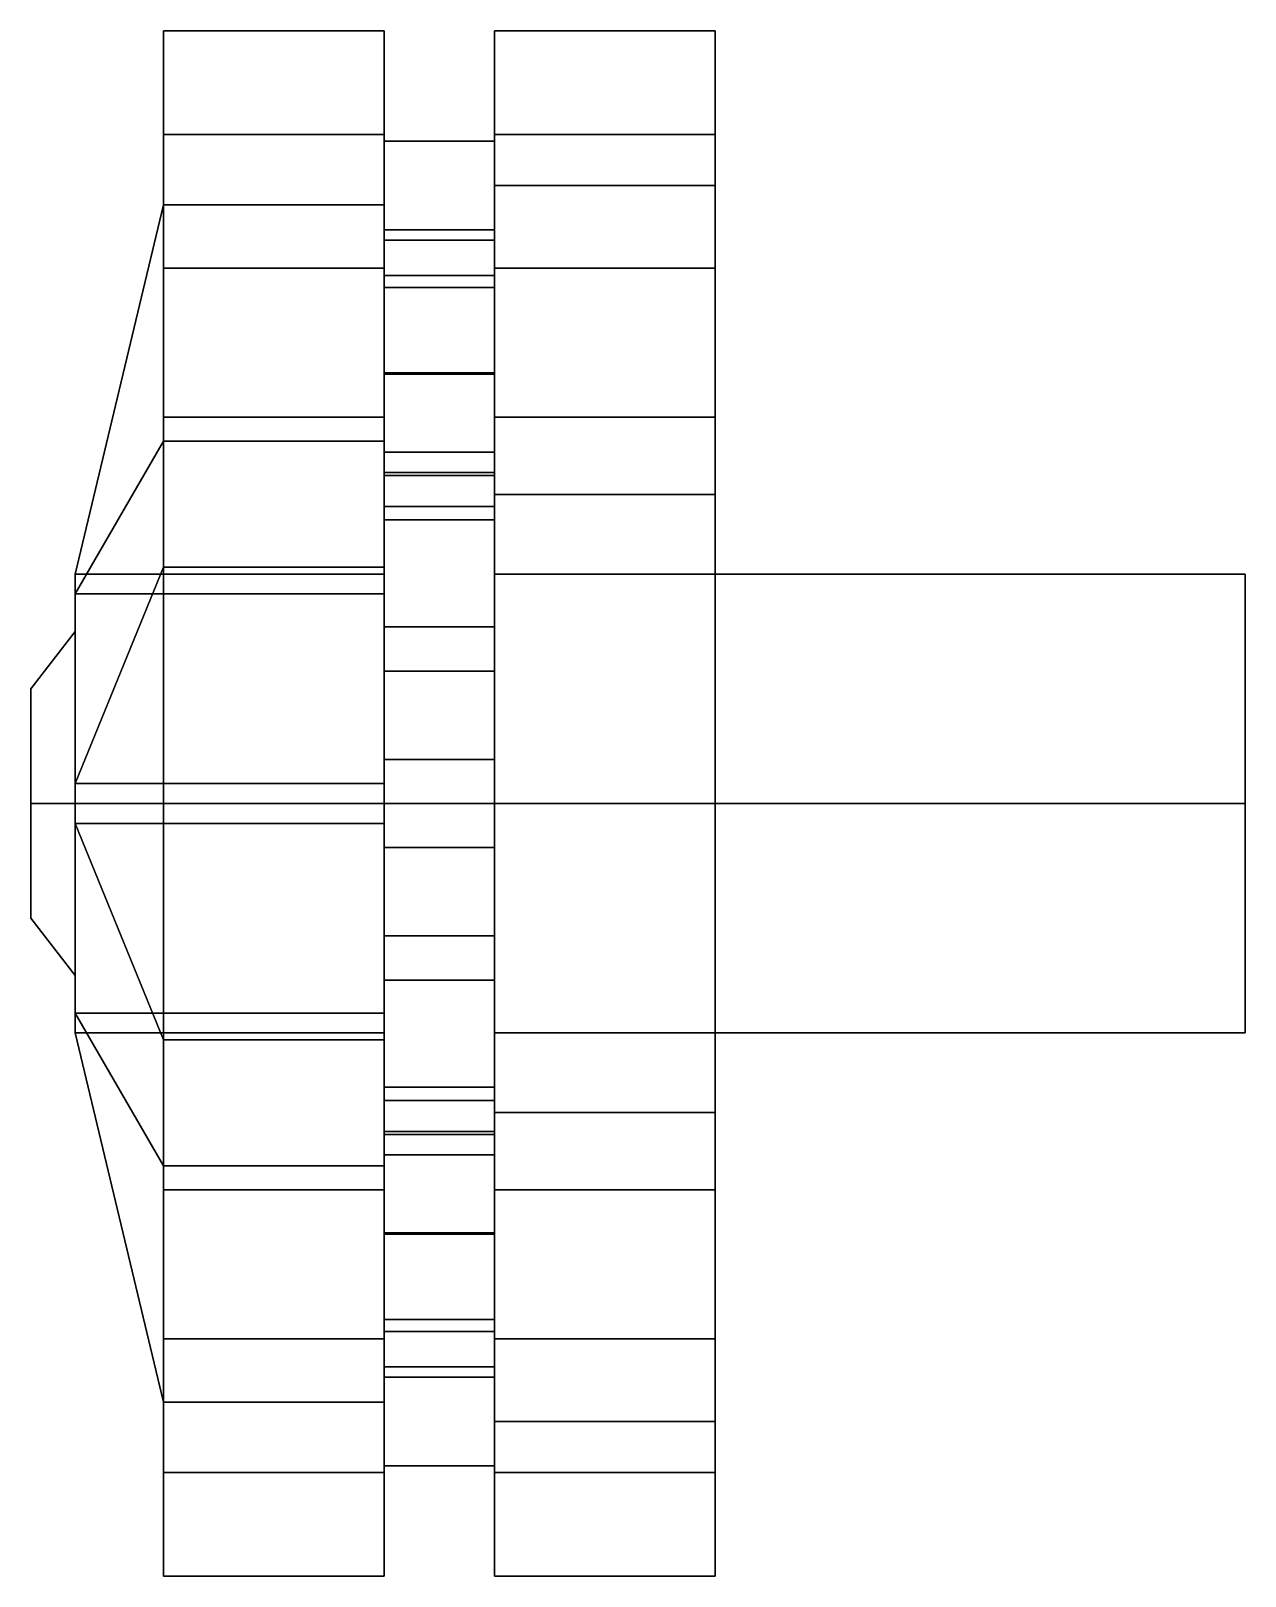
# Model space of a CAD drawing. Extents: x -1.51 to 1.51, y -0.35 to 0.35.
# Drawn here: x -1.51 to -0.96, y -0.35 to 0.35 of the extents above.
import ezdxf

# ---------------------------------------------------------------- set-up
doc = ezdxf.new("R2010")
doc.units = 0
doc.layers.add('WHEELS', color=2, linetype='CONTINUOUS')

msp = doc.modelspace()

# ---------------------------------------------------------------- linework, layer by layer
at = {"layer": 'WHEELS'}
for points in [[(-1.45, 0.30311, 0.175), (-1.45, 0.35), (-1.45, 0.3), (-1.45, 0.25981, 0.15)], [(-1.35, 0.25981, 0.15), (-1.35, 0.3), (-1.35, 0.35), (-1.35, 0.30311, 0.175)], [(-1.3, 0.30311, 0.175), (-1.3, 0.35), (-1.3, 0.3), (-1.3, 0.25981, 0.15)], [(-1.2, 0.25981, 0.15), (-1.2, 0.3), (-1.2, 0.35), (-1.2, 0.30311, 0.175)], [(-1.35, 0.30311, 0.175), (-1.35, 0.35), (-1.45, 0.35), (-1.45, 0.30311, 0.175)], [(-1.35, 0.35), (-1.35, 0.30311, -0.175), (-1.45, 0.30311, -0.175), (-1.45, 0.35)], [(-1.45, 0.35), (-1.45, 0.30311, -0.175), (-1.45, 0.25981, -0.15), (-1.45, 0.3)], [(-1.35, 0.3), (-1.35, 0.25981, -0.15), (-1.35, 0.30311, -0.175), (-1.35, 0.35)], [(-1.2, 0.30311, 0.175), (-1.2, 0.35), (-1.3, 0.35), (-1.3, 0.30311, 0.175)], [(-1.2, 0.35), (-1.2, 0.30311, -0.175), (-1.3, 0.30311, -0.175), (-1.3, 0.35)], [(-1.3, 0.35), (-1.3, 0.30311, -0.175), (-1.3, 0.25981, -0.15), (-1.3, 0.3)], [(-1.2, 0.3), (-1.2, 0.25981, -0.15), (-1.2, 0.30311, -0.175), (-1.2, 0.35)], [(-1.35, 0.175, 0.30311), (-1.35, 0.30311, 0.175), (-1.45, 0.30311, 0.175), (-1.45, 0.175, 0.30311)], [(-1.35, 0.30311, -0.175), (-1.35, 0.175, -0.30311), (-1.45, 0.175, -0.30311), (-1.45, 0.30311, -0.175)], [(-1.45, 0.175, 0.30311), (-1.45, 0.30311, 0.175), (-1.45, 0.25981, 0.15), (-1.45, 0.15, 0.25981)], [(-1.45, 0.30311, -0.175), (-1.45, 0.175, -0.30311), (-1.45, 0.15, -0.25981), (-1.45, 0.25981, -0.15)], [(-1.35, 0.15, 0.25981), (-1.35, 0.25981, 0.15), (-1.35, 0.30311, 0.175), (-1.35, 0.175, 0.30311)], [(-1.35, 0.25981, -0.15), (-1.35, 0.15, -0.25981), (-1.35, 0.175, -0.30311), (-1.35, 0.30311, -0.175)], [(-1.2, 0.175, 0.30311), (-1.2, 0.30311, 0.175), (-1.3, 0.30311, 0.175), (-1.3, 0.175, 0.30311)], [(-1.2, 0.30311, -0.175), (-1.2, 0.175, -0.30311), (-1.3, 0.175, -0.30311), (-1.3, 0.30311, -0.175)], [(-1.3, 0.175, 0.30311), (-1.3, 0.30311, 0.175), (-1.3, 0.25981, 0.15), (-1.3, 0.15, 0.25981)], [(-1.3, 0.30311, -0.175), (-1.3, 0.175, -0.30311), (-1.3, 0.15, -0.25981), (-1.3, 0.25981, -0.15)], [(-1.2, 0.15, 0.25981), (-1.2, 0.25981, 0.15), (-1.2, 0.30311, 0.175), (-1.2, 0.175, 0.30311)], [(-1.2, 0.25981, -0.15), (-1.2, 0.15, -0.25981), (-1.2, 0.175, -0.30311), (-1.2, 0.30311, -0.175)], [(-1.45, 0.25981, 0.15), (-1.45, 0.3), (-1.45, 0.27119, 0.03288), (-1.45, 0.24249, 0.14)], [(-1.45, 0.3), (-1.45, 0.27119, -0.03288), (-1.45, 0.27119, 0.03288), (-1.45, 0.3)], [(-1.45, 0.3), (-1.45, 0.25981, -0.15), (-1.45, 0.24249, -0.14), (-1.45, 0.27119, -0.03288)], [(-1.3, 0.25981, 0.15), (-1.3, 0.3), (-1.35, 0.3), (-1.35, 0.25981, 0.15)], [(-1.3, 0.3), (-1.3, 0.25981, -0.15), (-1.35, 0.25981, -0.15), (-1.35, 0.3)], [(-1.2, 0.3), (-1.2, 0.25981, 0.15), (-1.2, 0.24249, 0.14), (-1.2, 0.28)], [(-1.2, 0.25981, -0.15), (-1.2, 0.3), (-1.2, 0.28), (-1.2, 0.24249, -0.14)], [(-1.2, 0.28), (-1.2, 0.24249, 0.14), (-1.3, 0.24249, 0.14), (-1.3, 0.28)], [(-1.2, 0.24249, -0.14), (-1.2, 0.28), (-1.3, 0.28), (-1.3, 0.24249, -0.14)], [(-1.3, 0.23919, 0.04572), (-1.3, 0.23919, 0.04572), (-1.3, 0.10392, -0.06), (-1.3, 0.28)], [(-1.3, 0.24249, 0.14), (-1.3, 0.24249, 0.14), (-1.3, 0.25517, 0.07804), (-1.3, 0.28)], [(-1.3, 0.25517, 0.07804), (-1.3, 0.25517, 0.07804), (-1.3, 0.23919, 0.04572), (-1.3, 0.28)], [(-1.3, 0.19454, -0.04304), (-1.3, 0.19454, -0.04304), (-1.3, 0.28), (-1.3, 0.10392, -0.06)], [(-1.3, 0.23919, -0.04572), (-1.3, 0.23919, -0.04572), (-1.3, 0.28), (-1.3, 0.19454, -0.04304)], [(-1.3, 0.25517, -0.07804), (-1.3, 0.25517, -0.07804), (-1.3, 0.28), (-1.3, 0.23919, -0.04572)], [(-1.3, 0.24249, -0.14), (-1.3, 0.24249, -0.14), (-1.3, 0.28), (-1.3, 0.25517, -0.07804)], [(-1.45, 0.27119, -0.03288), (-1.49, 0.10392, -0.04961), (-1.49, 0.10392, 0.04961), (-1.45, 0.27119, 0.03288)], [(-1.35, 0.27119, -0.03288), (-1.35, 0.10392, -0.04961), (-1.49, 0.10392, -0.04961), (-1.45, 0.27119, -0.03288)], [(-1.35, 0.10392, 0.04961), (-1.35, 0.27119, 0.03288), (-1.45, 0.27119, 0.03288), (-1.49, 0.10392, 0.04961)], [(-1.35, 0.27119, 0.03288), (-1.35, 0.24249, 0.14), (-1.45, 0.24249, 0.14), (-1.45, 0.27119, 0.03288)], [(-1.35, 0.24249, -0.14), (-1.35, 0.27119, -0.03288), (-1.45, 0.27119, -0.03288), (-1.45, 0.24249, -0.14)], [(-1.35, 0.25517, 0.07804), (-1.35, 0.27119, 0.03288), (-1.35, 0.23919, 0.04572)], [(-1.35, 0.24249, 0.14), (-1.35, 0.27119, 0.03288), (-1.35, 0.25517, 0.07804)], [(-1.35, 0.23919, 0.04572), (-1.35, 0.27119, 0.03288), (-1.35, 0.19454, 0.04304)], [(-1.35, 0.19454, 0.04304), (-1.35, 0.27119, 0.03288), (-1.35, 0.10392, 0.04961)], [(-1.35, 0.23919, -0.04572), (-1.35, 0.19454, -0.04304), (-1.35, 0.27119, -0.03288)], [(-1.35, 0.19454, -0.04304), (-1.35, 0.10392, -0.04961), (-1.35, 0.27119, -0.03288)], [(-1.35, 0.25517, -0.07804), (-1.35, 0.23919, -0.04572), (-1.35, 0.27119, -0.03288)], [(-1.35, 0.24249, -0.14), (-1.35, 0.25517, -0.07804), (-1.35, 0.27119, -0.03288)], [(-1.45, 0.15, 0.25981), (-1.45, 0.25981, 0.15), (-1.45, 0.24249, 0.14), (-1.45, 0.16407, 0.21842)], [(-1.45, 0.25981, -0.15), (-1.45, 0.15, -0.25981), (-1.45, 0.16407, -0.21842), (-1.45, 0.24249, -0.14)], [(-1.3, 0.15, 0.25981), (-1.3, 0.25981, 0.15), (-1.35, 0.25981, 0.15), (-1.35, 0.15, 0.25981)], [(-1.3, 0.25981, -0.15), (-1.3, 0.15, -0.25981), (-1.35, 0.15, -0.25981), (-1.35, 0.25981, -0.15)], [(-1.2, 0.15, -0.25981), (-1.2, 0.25981, -0.15), (-1.2, 0.24249, -0.14), (-1.2, 0.14, -0.24249)], [(-1.2, 0.25981, 0.15), (-1.2, 0.15, 0.25981), (-1.2, 0.14, 0.24249), (-1.2, 0.24249, 0.14)], [(-1.3, 0.25517, 0.07804), (-1.3, 0.23383, 0.135), (-1.35, 0.23383, 0.135), (-1.35, 0.25517, 0.07804)], [(-1.35, 0.24249, 0.14), (-1.35, 0.25517, 0.07804), (-1.35, 0.23383, 0.135)], [(-1.3, 0.23919, 0.04572), (-1.3, 0.25517, 0.07804), (-1.35, 0.25517, 0.07804), (-1.35, 0.23919, 0.04572)], [(-1.3, 0.25517, -0.07804), (-1.3, 0.23919, -0.04572), (-1.35, 0.23919, -0.04572), (-1.35, 0.25517, -0.07804)], [(-1.3, 0.23383, -0.135), (-1.3, 0.25517, -0.07804), (-1.35, 0.25517, -0.07804), (-1.35, 0.23383, -0.135)], [(-1.35, 0.24249, -0.14), (-1.35, 0.23383, -0.135), (-1.35, 0.25517, -0.07804)], [(-1.3, 0.24249, 0.14), (-1.3, 0.24249, 0.14), (-1.3, 0.23383, 0.135), (-1.3, 0.25517, 0.07804)], [(-1.3, 0.24249, -0.14), (-1.3, 0.24249, -0.14), (-1.3, 0.25517, -0.07804), (-1.3, 0.23383, -0.135)], [(-1.35, 0.24249, 0.14), (-1.35, 0.16407, 0.21842), (-1.45, 0.16407, 0.21842), (-1.45, 0.24249, 0.14)], [(-1.35, 0.16407, -0.21842), (-1.35, 0.24249, -0.14), (-1.45, 0.24249, -0.14), (-1.45, 0.16407, -0.21842)], [(-1.35, 0.24249, 0.14), (-1.35, 0.23383, 0.135), (-1.35, 0.19517, 0.18196)], [(-1.35, 0.24249, 0.14), (-1.35, 0.19517, 0.18196), (-1.35, 0.16407, 0.21842)], [(-1.35, 0.24249, -0.14), (-1.35, 0.19517, -0.18196), (-1.35, 0.23383, -0.135)], [(-1.35, 0.24249, -0.14), (-1.35, 0.16407, -0.21842), (-1.35, 0.19517, -0.18196)], [(-1.3, 0.19454, 0.04304), (-1.3, 0.23919, 0.04572), (-1.35, 0.23919, 0.04572), (-1.35, 0.19454, 0.04304)], [(-1.3, 0.23919, -0.04572), (-1.3, 0.19454, -0.04304), (-1.35, 0.19454, -0.04304), (-1.35, 0.23919, -0.04572)], [(-1.2, 0.24249, 0.14), (-1.2, 0.14, 0.24249), (-1.3, 0.14, 0.24249), (-1.3, 0.24249, 0.14)], [(-1.2, 0.14, -0.24249), (-1.2, 0.24249, -0.14), (-1.3, 0.24249, -0.14), (-1.3, 0.14, -0.24249)], [(-1.3, 0.24249, 0.14), (-1.3, 0.24249, 0.14), (-1.3, 0.14, 0.24249), (-1.3, 0.19517, 0.18196)], [(-1.3, 0.24249, 0.14), (-1.3, 0.24249, 0.14), (-1.3, 0.19517, 0.18196), (-1.3, 0.23383, 0.135)], [(-1.3, 0.24249, -0.14), (-1.3, 0.24249, -0.14), (-1.3, 0.23383, -0.135), (-1.3, 0.19517, -0.18196)], [(-1.3, 0.24249, -0.14), (-1.3, 0.24249, -0.14), (-1.3, 0.19517, -0.18196), (-1.3, 0.14, -0.24249)], [(-1.3, 0.19454, 0.04304), (-1.3, 0.19454, 0.04304), (-1.3, 0.10392, -0.06), (-1.3, 0.23919, 0.04572)], [(-1.3, 0.23383, 0.135), (-1.3, 0.19517, 0.18196), (-1.35, 0.19517, 0.18196), (-1.35, 0.23383, 0.135)], [(-1.3, 0.19517, -0.18196), (-1.3, 0.23383, -0.135), (-1.35, 0.23383, -0.135), (-1.35, 0.19517, -0.18196)], [(-1.3, 0.19517, 0.18196), (-1.3, 0.15919, 0.18428), (-1.35, 0.15919, 0.18428), (-1.35, 0.19517, 0.18196)], [(-1.35, 0.19517, 0.18196), (-1.35, 0.15919, 0.18428), (-1.35, 0.16407, 0.21842)], [(-1.3, 0.15919, -0.18428), (-1.3, 0.19517, -0.18196), (-1.35, 0.19517, -0.18196), (-1.35, 0.15919, -0.18428)], [(-1.35, 0.19517, -0.18196), (-1.35, 0.16407, -0.21842), (-1.35, 0.15919, -0.18428)], [(-1.3, 0.14856, 0.06268), (-1.3, 0.19454, 0.04304), (-1.35, 0.19454, 0.04304), (-1.35, 0.14856, 0.06268)], [(-1.35, 0.14856, 0.06268), (-1.35, 0.19454, 0.04304), (-1.35, 0.10392, 0.04961)], [(-1.3, 0.19454, -0.04304), (-1.3, 0.14856, -0.06268), (-1.35, 0.14856, -0.06268), (-1.35, 0.19454, -0.04304)], [(-1.35, 0.19454, -0.04304), (-1.35, 0.14856, -0.06268), (-1.35, 0.10392, -0.06), (-1.35, 0.10392, -0.04961)], [(-1.3, 0.19517, 0.18196), (-1.3, 0.19517, 0.18196), (-1.3, 0.14, 0.24249), (-1.3, 0.15919, 0.18428)], [(-1.3, 0.19517, -0.18196), (-1.3, 0.19517, -0.18196), (-1.3, 0.15919, -0.18428), (-1.3, 0.14, -0.24249)], [(-1.3, 0.10392, 0.06), (-1.3, 0.10392, 0.06), (-1.3, 0.10392, -0.06), (-1.3, 0.19454, 0.04304)], [(-1.3, 0.10392, 0.06), (-1.3, 0.10392, 0.06), (-1.3, 0.19454, 0.04304), (-1.3, 0.14856, 0.06268)], [(-1.3, 0.10392, -0.06), (-1.3, 0.10392, -0.06), (-1.3, 0.14856, -0.06268), (-1.3, 0.19454, -0.04304)], [(-1.2, 0.175, -0.30311), (-1.2, 0, -0.35), (-1.3, 0, -0.35), (-1.3, 0.175, -0.30311)], [(-1.35, 0, 0.35), (-1.35, 0.175, 0.30311), (-1.45, 0.175, 0.30311), (-1.45, 0, 0.35)], [(-1.35, 0.175, -0.30311), (-1.35, 0, -0.35), (-1.45, 0, -0.35), (-1.45, 0.175, -0.30311)], [(-1.45, 0, 0.35), (-1.45, 0.175, 0.30311), (-1.45, 0.15, 0.25981), (-1.45, 0, 0.3)], [(-1.45, 0.175, -0.30311), (-1.45, 0, -0.35), (-1.45, 0, -0.3), (-1.45, 0.15, -0.25981)], [(-1.35, 0, 0.3), (-1.35, 0.15, 0.25981), (-1.35, 0.175, 0.30311), (-1.35, 0, 0.35)], [(-1.35, 0.15, -0.25981), (-1.35, 0, -0.3), (-1.35, 0, -0.35), (-1.35, 0.175, -0.30311)], [(-1.2, 0, 0.35), (-1.2, 0.175, 0.30311), (-1.3, 0.175, 0.30311), (-1.3, 0, 0.35)], [(-1.3, 0, 0.35), (-1.3, 0.175, 0.30311), (-1.3, 0.15, 0.25981), (-1.3, 0, 0.3)], [(-1.3, 0.175, -0.30311), (-1.3, 0, -0.35), (-1.3, 0, -0.3), (-1.3, 0.15, -0.25981)], [(-1.2, 0, 0.3), (-1.2, 0.15, 0.25981), (-1.2, 0.175, 0.30311), (-1.2, 0, 0.35)], [(-1.2, 0.15, -0.25981), (-1.2, 0, -0.3), (-1.2, 0, -0.35), (-1.2, 0.175, -0.30311)], [(-1.45, 0.16407, 0.21842), (-1.49, 0.09492, 0.0652), (-1.49, 0.009, 0.1148), (-1.45, 0.10712, 0.2513)], [(-1.35, 0.16407, 0.21842), (-1.35, 0.09492, 0.0652), (-1.49, 0.09492, 0.0652), (-1.45, 0.16407, 0.21842)], [(-1.45, 0.10712, -0.2513), (-1.49, 0.009, -0.1148), (-1.49, 0.09492, -0.0652), (-1.45, 0.16407, -0.21842)], [(-1.35, 0.09492, -0.0652), (-1.35, 0.16407, -0.21842), (-1.45, 0.16407, -0.21842), (-1.49, 0.09492, -0.0652)], [(-1.45, 0.15, 0.25981), (-1.45, 0.16407, 0.21842), (-1.45, 0.10712, 0.2513), (-1.45, 0.15, 0.25981)], [(-1.45, 0.15, -0.25981), (-1.45, 0.10712, -0.2513), (-1.45, 0.16407, -0.21842), (-1.45, 0.15, -0.25981)], [(-1.35, 0.15919, 0.18428), (-1.35, 0.13454, 0.14696), (-1.35, 0.16407, 0.21842)], [(-1.35, 0.13454, 0.14696), (-1.35, 0.09492, 0.0652), (-1.35, 0.16407, 0.21842)], [(-1.35, 0.15919, -0.18428), (-1.35, 0.16407, -0.21842), (-1.35, 0.13454, -0.14696)], [(-1.35, 0.13454, -0.14696), (-1.35, 0.16407, -0.21842), (-1.35, 0.09492, -0.0652)], [(-1.3, 0.15919, 0.18428), (-1.3, 0.13454, 0.14696), (-1.35, 0.13454, 0.14696), (-1.35, 0.15919, 0.18428)], [(-1.3, 0.13454, -0.14696), (-1.3, 0.15919, -0.18428), (-1.35, 0.15919, -0.18428), (-1.35, 0.13454, -0.14696)], [(-1.3, 0.15919, 0.18428), (-1.3, 0.15919, 0.18428), (-1.3, 0.14, 0.24249), (-1.3, 0.13454, 0.14696)], [(-1.3, 0.15919, -0.18428), (-1.3, 0.15919, -0.18428), (-1.3, 0, -0.12), (-1.3, 0.14, -0.24249)], [(-1.3, 0.13454, -0.14696), (-1.3, 0.13454, -0.14696), (-1.3, 0, -0.12), (-1.3, 0.15919, -0.18428)], [(-1.45, 0, 0.3), (-1.45, 0.15, 0.25981), (-1.45, 0.10712, 0.2513), (-1.45, 0, 0.28)], [(-1.45, 0.15, -0.25981), (-1.45, 0, -0.3), (-1.45, 0, -0.28), (-1.45, 0.10712, -0.2513)], [(-1.3, 0, 0.3), (-1.3, 0.15, 0.25981), (-1.35, 0.15, 0.25981), (-1.35, 0, 0.3)], [(-1.3, 0.15, -0.25981), (-1.3, 0, -0.3), (-1.35, 0, -0.3), (-1.35, 0.15, -0.25981)], [(-1.3, 0.12856, 0.09732), (-1.3, 0.14856, 0.06268), (-1.35, 0.14856, 0.06268), (-1.35, 0.12856, 0.09732)], [(-1.35, 0.12856, 0.09732), (-1.35, 0.14856, 0.06268), (-1.35, 0.10392, 0.04961), (-1.35, 0.10392, 0.06)], [(-1.3, 0.14856, -0.06268), (-1.3, 0.12856, -0.09732), (-1.35, 0.12856, -0.09732), (-1.35, 0.14856, -0.06268)], [(-1.35, 0.14856, -0.06268), (-1.35, 0.12856, -0.09732), (-1.35, 0.09492, -0.0652), (-1.35, 0.10392, -0.06)], [(-1.3, 0.10392, 0.06), (-1.3, 0.10392, 0.06), (-1.3, 0.14856, 0.06268), (-1.3, 0.12856, 0.09732)], [(-1.3, 0.10392, -0.06), (-1.3, 0.10392, -0.06), (-1.3, 0.12856, -0.09732), (-1.3, 0.14856, -0.06268)], [(-1.2, 0, -0.3), (-1.2, 0.15, -0.25981), (-1.2, 0.14, -0.24249), (-1.2, 0, -0.28)], [(-1.2, 0.15, 0.25981), (-1.2, 0, 0.3), (-1.2, 0, 0.28), (-1.2, 0.14, 0.24249)], [(-1.3, 0.13454, 0.14696), (-1.3, 0.13454, 0.14696), (-1.3, 0.14, 0.24249), (-1.3, 0.10392, 0.06)], [(-1.3, 0.13454, 0.14696), (-1.3, 0.12856, 0.09732), (-1.35, 0.12856, 0.09732), (-1.35, 0.13454, 0.14696)], [(-1.35, 0.13454, 0.14696), (-1.35, 0.12856, 0.09732), (-1.35, 0.10392, 0.06), (-1.35, 0.09492, 0.0652)], [(-1.3, 0.12856, -0.09732), (-1.3, 0.13454, -0.14696), (-1.35, 0.13454, -0.14696), (-1.35, 0.12856, -0.09732)], [(-1.35, 0.12856, -0.09732), (-1.35, 0.13454, -0.14696), (-1.35, 0.09492, -0.0652)], [(-1.2, 0.14, 0.24249), (-1.2, 0, 0.28), (-1.3, 0, 0.28), (-1.3, 0.14, 0.24249)], [(-1.2, 0, -0.28), (-1.2, 0.14, -0.24249), (-1.3, 0.14, -0.24249), (-1.3, 0, -0.28)], [(-1.3, 0.08, 0.23), (-1.3, 0.08, 0.23), (-1.3, 0.10392, 0.06), (-1.3, 0.14, 0.24249)], [(-1.3, 0.06, 0.26), (-1.3, 0.06, 0.26), (-1.3, 0.08, 0.23), (-1.3, 0.14, 0.24249)], [(-1.3, 0, 0.28), (-1.3, 0, 0.28), (-1.3, 0.06, 0.26), (-1.3, 0.14, 0.24249)], [(-1.3, 0.06, -0.19), (-1.3, 0.06, -0.19), (-1.3, 0.14, -0.24249), (-1.3, 0, -0.12)], [(-1.3, 0.08, -0.23), (-1.3, 0.08, -0.23), (-1.3, 0.14, -0.24249), (-1.3, 0.06, -0.19)], [(-1.3, 0.06, -0.26), (-1.3, 0.06, -0.26), (-1.3, 0.14, -0.24249), (-1.3, 0.08, -0.23)], [(-1.3, 0, -0.28), (-1.3, 0, -0.28), (-1.3, 0.14, -0.24249), (-1.3, 0.06, -0.26)], [(-1.3, 0.10392, 0.06), (-1.3, 0.10392, 0.06), (-1.3, 0.12856, 0.09732), (-1.3, 0.13454, 0.14696)], [(-1.3, 0.10392, -0.06), (-1.3, 0.10392, -0.06), (-1.3, 0, -0.12), (-1.3, 0.13454, -0.14696)], [(-1.3, 0.10392, -0.06), (-1.3, 0.10392, -0.06), (-1.3, 0.13454, -0.14696), (-1.3, 0.12856, -0.09732)], [(-1.35, 0.009, 0.1148), (-1.35, 0.10712, 0.2513), (-1.45, 0.10712, 0.2513), (-1.49, 0.009, 0.1148)], [(-1.35, 0.10712, -0.2513), (-1.35, 0.009, -0.1148), (-1.49, 0.009, -0.1148), (-1.45, 0.10712, -0.2513)], [(-1.35, 0.10712, 0.2513), (-1.35, 0, 0.28), (-1.45, 0, 0.28), (-1.45, 0.10712, 0.2513)], [(-1.35, 0, -0.28), (-1.35, 0.10712, -0.2513), (-1.45, 0.10712, -0.2513), (-1.45, 0, -0.28)], [(-1.35, 0.06, 0.19), (-1.35, 0.10712, 0.2513), (-1.35, 0.009, 0.1148)], [(-1.35, 0.08, 0.23), (-1.35, 0.10712, 0.2513), (-1.35, 0.06, 0.19)], [(-1.35, 0.06, 0.26), (-1.35, 0.10712, 0.2513), (-1.35, 0.08, 0.23)], [(-1.35, 0, 0.28), (-1.35, 0.10712, 0.2513), (-1.35, 0.06, 0.26)], [(-1.35, 0.08, -0.23), (-1.35, 0.06, -0.19), (-1.35, 0.10712, -0.2513)], [(-1.35, 0.06, -0.19), (-1.35, 0.009, -0.1148), (-1.35, 0.10712, -0.2513)], [(-1.35, 0.06, -0.26), (-1.35, 0.08, -0.23), (-1.35, 0.10712, -0.2513)], [(-1.35, 0, -0.28), (-1.35, 0.06, -0.26), (-1.35, 0.10712, -0.2513)], [(-1.35, 0.09492, 0.0652), (-1.35, 0.10392, 0.06), (-1.49, 0.10392, 0.06), (-1.49, 0.09492, 0.0652)], [(-1.35, 0.10392, -0.04961), (-1.35, 0.10392, -0.06), (-1.49, 0.10392, -0.06), (-1.49, 0.10392, -0.04961)], [(-1.35, 0.10392, 0.06), (-1.35, 0.10392, 0.04961), (-1.49, 0.10392, 0.04961), (-1.49, 0.10392, 0.06)], [(-1.35, 0.10392, -0.06), (-1.35, 0.09492, -0.0652), (-1.49, 0.09492, -0.0652), (-1.49, 0.10392, -0.06)], [(-1.49, 0, 0.12), (-1.49, 0.10392, 0.06), (-1.49, 0.07794, 0.045), (-1.49, 0, 0.09)], [(-1.49, 0.10392, 0.06), (-1.49, 0.10392, -0.06), (-1.49, 0.07794, -0.045), (-1.49, 0.07794, 0.045)], [(-1.49, 0.10392, -0.06), (-1.49, 0, -0.12), (-1.49, 0, -0.09), (-1.49, 0.07794, -0.045)], [(-0.96, 0, 0.12), (-0.96, 0.10392, 0.06), (-1.3, 0.10392, 0.06), (-1.3, 0, 0.12)], [(-0.96, 0.10392, 0.06), (-0.96, 0.10392, -0.06), (-1.3, 0.10392, -0.06), (-1.3, 0.10392, 0.06)], [(-0.96, 0.10392, -0.06), (-0.96, 0, -0.12), (-1.3, 0, -0.12), (-1.3, 0.10392, -0.06)], [(-1.3, 0, 0.12), (-1.3, 0, 0.12), (-1.3, 0.10392, 0.06), (-1.3, 0.06, 0.19)], [(-1.3, 0.06, 0.19), (-1.3, 0.06, 0.19), (-1.3, 0.10392, 0.06), (-1.3, 0.08, 0.23)], [(-1.49, 0, 0.09), (-1.49, 0.07794, 0.045), (-1.51, 0.05196, 0.03), (-1.51, 0, 0.06)], [(-1.49, 0.07794, 0.045), (-1.49, 0.07794, -0.045), (-1.51, 0.05196, -0.03), (-1.51, 0.05196, 0.03)], [(-1.49, 0.07794, -0.045), (-1.49, 0, -0.09), (-1.51, 0, -0.06), (-1.51, 0.05196, -0.03)], [(-1.3, 0.08, 0.23), (-1.3, 0.06, 0.26), (-1.35, 0.06, 0.26), (-1.35, 0.08, 0.23)], [(-1.3, 0.06, 0.19), (-1.3, 0.08, 0.23), (-1.35, 0.08, 0.23), (-1.35, 0.06, 0.19)], [(-1.3, 0.08, -0.23), (-1.3, 0.06, -0.19), (-1.35, 0.06, -0.19), (-1.35, 0.08, -0.23)], [(-1.3, 0.06, -0.26), (-1.3, 0.08, -0.23), (-1.35, 0.08, -0.23), (-1.35, 0.06, -0.26)], [(-1.3, 0.06, 0.26), (-1.3, 0, 0.27), (-1.35, 0, 0.27), (-1.35, 0.06, 0.26)], [(-1.3, 0.02, 0.16), (-1.3, 0.06, 0.19), (-1.35, 0.06, 0.19), (-1.35, 0.02, 0.16)], [(-1.35, 0.02, 0.16), (-1.35, 0.06, 0.19), (-1.35, 0.009, 0.1148)], [(-1.35, 0, 0.28), (-1.35, 0.06, 0.26), (-1.35, 0, 0.27)], [(-1.3, 0.06, -0.19), (-1.3, 0.02, -0.16), (-1.35, 0.02, -0.16), (-1.35, 0.06, -0.19)], [(-1.35, 0.06, -0.19), (-1.35, 0.02, -0.16), (-1.35, 0, -0.12), (-1.35, 0.009, -0.1148)], [(-1.3, 0, -0.27), (-1.3, 0.06, -0.26), (-1.35, 0.06, -0.26), (-1.35, 0, -0.27)], [(-1.35, 0, -0.28), (-1.35, 0, -0.27), (-1.35, 0.06, -0.26)], [(-1.3, 0, 0.12), (-1.3, 0, 0.12), (-1.3, 0.06, 0.19), (-1.3, 0.02, 0.16)], [(-1.3, 0, 0.28), (-1.3, 0, 0.28), (-1.3, 0, 0.27), (-1.3, 0.06, 0.26)], [(-1.3, 0, -0.12), (-1.3, 0, -0.12), (-1.3, 0.02, -0.16), (-1.3, 0.06, -0.19)], [(-1.3, 0, -0.28), (-1.3, 0, -0.28), (-1.3, 0.06, -0.26), (-1.3, 0, -0.27)], [(-1.51, 0, 0.06), (-1.51, 0.05196, 0.03), (-1.51, 0.05196, -0.03), (-1.51, -0.05196, 0.03)], [(-1.51, -0.05196, 0.03), (-1.51, 0.05196, -0.03), (-1.51, 0, -0.06), (-1.51, -0.05196, -0.03)], [(-1.3, -0.02, 0.16), (-1.3, 0.02, 0.16), (-1.35, 0.02, 0.16), (-1.35, -0.02, 0.16)], [(-1.35, -0.02, 0.16), (-1.35, 0.02, 0.16), (-1.35, 0.009, 0.1148), (-1.35, 0, 0.12)], [(-1.3, 0.02, -0.16), (-1.3, -0.02, -0.16), (-1.35, -0.02, -0.16), (-1.35, 0.02, -0.16)], [(-1.35, 0.02, -0.16), (-1.35, -0.02, -0.16), (-1.35, -0.009, -0.1148), (-1.35, 0, -0.12)], [(-1.3, 0, 0.12), (-1.3, 0, 0.12), (-1.3, 0.02, 0.16), (-1.3, -0.02, 0.16)], [(-1.3, 0, -0.12), (-1.3, 0, -0.12), (-1.3, -0.02, -0.16), (-1.3, 0.02, -0.16)], [(-1.35, 0, 0.12), (-1.35, 0.009, 0.1148), (-1.49, 0.009, 0.1148), (-1.49, 0, 0.12)], [(-1.35, 0.009, -0.1148), (-1.35, 0, -0.12), (-1.49, 0, -0.12), (-1.49, 0.009, -0.1148)], [(-1.49, 0, -0.09), (-1.49, -0.07794, -0.045), (-1.51, -0.05196, -0.03), (-1.51, 0, -0.06)], [(-1.49, -0.07794, 0.045), (-1.49, 0, 0.09), (-1.51, 0, 0.06), (-1.51, -0.05196, 0.03)], [(-1.35, -0.009, 0.1148), (-1.35, 0, 0.12), (-1.49, 0, 0.12), (-1.49, -0.009, 0.1148)], [(-1.35, 0, -0.12), (-1.35, -0.009, -0.1148), (-1.49, -0.009, -0.1148), (-1.49, 0, -0.12)], [(-1.49, -0.10392, 0.06), (-1.49, 0, 0.12), (-1.49, 0, 0.09), (-1.49, -0.07794, 0.045)], [(-1.45, 0, -0.35), (-1.45, -0.175, -0.30311), (-1.45, -0.15, -0.25981), (-1.45, 0, -0.3)], [(-1.45, -0.15, 0.25981), (-1.45, 0, 0.3), (-1.45, 0, 0.28), (-1.45, -0.10712, 0.2513)], [(-1.35, 0, 0.28), (-1.35, -0.10712, 0.2513), (-1.45, -0.10712, 0.2513), (-1.45, 0, 0.28)], [(-1.45, 0, -0.3), (-1.45, -0.15, -0.25981), (-1.45, -0.10712, -0.2513), (-1.45, 0, -0.28)], [(-1.35, -0.10712, -0.2513), (-1.35, 0, -0.28), (-1.45, 0, -0.28), (-1.45, -0.10712, -0.2513)], [(-1.3, -0.15, 0.25981), (-1.3, 0, 0.3), (-1.35, 0, 0.3), (-1.35, -0.15, 0.25981)], [(-1.3, 0, -0.3), (-1.3, -0.15, -0.25981), (-1.35, -0.15, -0.25981), (-1.35, 0, -0.3)], [(-1.35, 0, -0.3), (-1.35, -0.15, -0.25981), (-1.35, -0.175, -0.30311), (-1.35, 0, -0.35)], [(-1.3, 0, 0.27), (-1.3, -0.06, 0.26), (-1.35, -0.06, 0.26), (-1.35, 0, 0.27)], [(-1.35, -0.06, 0.19), (-1.35, -0.02, 0.16), (-1.35, 0, 0.12), (-1.35, -0.009, 0.1148)], [(-1.35, 0, 0.28), (-1.35, 0, 0.27), (-1.35, -0.06, 0.26)], [(-1.3, -0.06, -0.26), (-1.3, 0, -0.27), (-1.35, 0, -0.27), (-1.35, -0.06, -0.26)], [(-1.35, 0, -0.28), (-1.35, -0.06, -0.26), (-1.35, 0, -0.27)], [(-1.35, 0, -0.28), (-1.35, -0.10712, -0.2513), (-1.35, -0.06, -0.26)], [(-1.2, -0.175, 0.30311), (-1.2, 0, 0.35), (-1.3, 0, 0.35), (-1.3, -0.175, 0.30311)], [(-1.2, 0, -0.35), (-1.2, -0.175, -0.30311), (-1.3, -0.175, -0.30311), (-1.3, 0, -0.35)], [(-1.3, 0, -0.35), (-1.3, -0.175, -0.30311), (-1.3, -0.15, -0.25981), (-1.3, 0, -0.3)], [(-1.3, -0.175, 0.30311), (-1.3, 0, 0.35), (-1.3, 0, 0.3), (-1.3, -0.15, 0.25981)], [(-1.2, 0, 0.28), (-1.2, -0.14, 0.24249), (-1.3, -0.14, 0.24249), (-1.3, 0, 0.28)], [(-1.2, -0.14, -0.24249), (-1.2, 0, -0.28), (-1.3, 0, -0.28), (-1.3, -0.14, -0.24249)], [(-0.96, 0, -0.12), (-0.96, -0.10392, -0.06), (-1.3, -0.10392, -0.06), (-1.3, 0, -0.12)], [(-0.96, -0.10392, 0.06), (-0.96, 0, 0.12), (-1.3, 0, 0.12), (-1.3, -0.10392, 0.06)], [(-1.3, 0, 0.28), (-1.3, 0, 0.28), (-1.3, -0.06, 0.26), (-1.3, 0, 0.27)], [(-1.3, 0, 0.28), (-1.3, 0, 0.28), (-1.3, -0.14, 0.24249), (-1.3, -0.06, 0.26)], [(-1.3, -0.06, 0.19), (-1.3, -0.06, 0.19), (-1.3, -0.14, 0.24249), (-1.3, 0, 0.12)], [(-1.3, 0, 0.12), (-1.3, 0, 0.12), (-1.3, -0.02, 0.16), (-1.3, -0.06, 0.19)], [(-1.3, 0, -0.12), (-1.3, 0, -0.12), (-1.3, -0.10392, -0.06), (-1.3, -0.06, -0.19)], [(-1.3, 0, -0.12), (-1.3, 0, -0.12), (-1.3, -0.06, -0.19), (-1.3, -0.02, -0.16)], [(-1.3, 0, -0.28), (-1.3, 0, -0.28), (-1.3, 0, -0.27), (-1.3, -0.06, -0.26)], [(-1.3, 0, -0.28), (-1.3, 0, -0.28), (-1.3, -0.06, -0.26), (-1.3, -0.14, -0.24249)], [(-1.3, -0.15919, 0.18428), (-1.3, -0.15919, 0.18428), (-1.3, 0, 0.12), (-1.3, -0.14, 0.24249)], [(-1.3, -0.13454, 0.14696), (-1.3, -0.13454, 0.14696), (-1.3, 0, 0.12), (-1.3, -0.15919, 0.18428)], [(-1.3, -0.10392, 0.06), (-1.3, -0.10392, 0.06), (-1.3, 0, 0.12), (-1.3, -0.13454, 0.14696)], [(-1.2, 0, -0.3), (-1.2, -0.15, -0.25981), (-1.2, -0.175, -0.30311), (-1.2, 0, -0.35)], [(-1.2, -0.15, 0.25981), (-1.2, 0, 0.3), (-1.2, 0, 0.35), (-1.2, -0.175, 0.30311)], [(-1.2, -0.15, -0.25981), (-1.2, 0, -0.3), (-1.2, 0, -0.28), (-1.2, -0.14, -0.24249)], [(-1.2, 0, 0.3), (-1.2, -0.15, 0.25981), (-1.2, -0.14, 0.24249), (-1.2, 0, 0.28)], [(-1.49, 0, -0.12), (-1.49, -0.10392, -0.06), (-1.49, -0.07794, -0.045), (-1.49, 0, -0.09)], [(-1.35, -0.175, 0.30311), (-1.35, 0, 0.35), (-1.45, 0, 0.35), (-1.45, -0.175, 0.30311)], [(-1.35, 0, -0.35), (-1.35, -0.175, -0.30311), (-1.45, -0.175, -0.30311), (-1.45, 0, -0.35)], [(-1.45, -0.175, 0.30311), (-1.45, 0, 0.35), (-1.45, 0, 0.3), (-1.45, -0.15, 0.25981)], [(-1.35, -0.15, 0.25981), (-1.35, 0, 0.3), (-1.35, 0, 0.35), (-1.35, -0.175, 0.30311)], [(-1.35, 0, 0.28), (-1.35, -0.06, 0.26), (-1.35, -0.10712, 0.2513)], [(-1.45, -0.10712, 0.2513), (-1.49, -0.009, 0.1148), (-1.49, -0.09492, 0.0652), (-1.45, -0.16407, 0.21842)], [(-1.35, -0.10712, 0.2513), (-1.35, -0.009, 0.1148), (-1.49, -0.009, 0.1148), (-1.45, -0.10712, 0.2513)], [(-1.45, -0.16407, -0.21842), (-1.49, -0.09492, -0.0652), (-1.49, -0.009, -0.1148), (-1.45, -0.10712, -0.2513)], [(-1.35, -0.009, -0.1148), (-1.35, -0.10712, -0.2513), (-1.45, -0.10712, -0.2513), (-1.49, -0.009, -0.1148)], [(-1.35, -0.06, 0.19), (-1.35, -0.009, 0.1148), (-1.35, -0.10712, 0.2513)], [(-1.35, -0.02, -0.16), (-1.35, -0.06, -0.19), (-1.35, -0.009, -0.1148)], [(-1.35, -0.06, -0.19), (-1.35, -0.10712, -0.2513), (-1.35, -0.009, -0.1148)], [(-1.3, -0.06, 0.19), (-1.3, -0.02, 0.16), (-1.35, -0.02, 0.16), (-1.35, -0.06, 0.19)], [(-1.3, -0.02, -0.16), (-1.3, -0.06, -0.19), (-1.35, -0.06, -0.19), (-1.35, -0.02, -0.16)], [(-1.49, -0.07794, -0.045), (-1.49, -0.07794, 0.045), (-1.51, -0.05196, 0.03), (-1.51, -0.05196, -0.03)], [(-1.3, -0.08, 0.23), (-1.3, -0.06, 0.19), (-1.35, -0.06, 0.19), (-1.35, -0.08, 0.23)], [(-1.3, -0.06, 0.26), (-1.3, -0.08, 0.23), (-1.35, -0.08, 0.23), (-1.35, -0.06, 0.26)], [(-1.35, -0.06, 0.26), (-1.35, -0.08, 0.23), (-1.35, -0.10712, 0.2513)], [(-1.35, -0.08, 0.23), (-1.35, -0.06, 0.19), (-1.35, -0.10712, 0.2513)], [(-1.3, -0.08, -0.23), (-1.3, -0.06, -0.26), (-1.35, -0.06, -0.26), (-1.35, -0.08, -0.23)], [(-1.35, -0.06, -0.26), (-1.35, -0.10712, -0.2513), (-1.35, -0.08, -0.23)], [(-1.3, -0.06, -0.19), (-1.3, -0.08, -0.23), (-1.35, -0.08, -0.23), (-1.35, -0.06, -0.19)], [(-1.35, -0.08, -0.23), (-1.35, -0.10712, -0.2513), (-1.35, -0.06, -0.19)], [(-1.3, -0.06, 0.26), (-1.3, -0.06, 0.26), (-1.3, -0.14, 0.24249), (-1.3, -0.08, 0.23)], [(-1.3, -0.08, 0.23), (-1.3, -0.08, 0.23), (-1.3, -0.14, 0.24249), (-1.3, -0.06, 0.19)], [(-1.3, -0.06, -0.19), (-1.3, -0.06, -0.19), (-1.3, -0.10392, -0.06), (-1.3, -0.08, -0.23)], [(-1.3, -0.06, -0.26), (-1.3, -0.06, -0.26), (-1.3, -0.08, -0.23), (-1.3, -0.14, -0.24249)], [(-1.49, -0.10392, -0.06), (-1.49, -0.10392, 0.06), (-1.49, -0.07794, 0.045), (-1.49, -0.07794, -0.045)], [(-1.3, -0.08, -0.23), (-1.3, -0.08, -0.23), (-1.3, -0.10392, -0.06), (-1.3, -0.14, -0.24249)], [(-1.35, -0.09492, 0.0652), (-1.35, -0.16407, 0.21842), (-1.45, -0.16407, 0.21842), (-1.49, -0.09492, 0.0652)], [(-1.35, -0.10392, 0.06), (-1.35, -0.09492, 0.0652), (-1.49, -0.09492, 0.0652), (-1.49, -0.10392, 0.06)], [(-1.35, -0.16407, -0.21842), (-1.35, -0.09492, -0.0652), (-1.49, -0.09492, -0.0652), (-1.45, -0.16407, -0.21842)], [(-1.35, -0.09492, -0.0652), (-1.35, -0.10392, -0.06), (-1.49, -0.10392, -0.06), (-1.49, -0.09492, -0.0652)], [(-1.35, -0.13454, -0.14696), (-1.35, -0.12856, -0.09732), (-1.35, -0.10392, -0.06), (-1.35, -0.09492, -0.0652)], [(-1.35, -0.13454, -0.14696), (-1.35, -0.09492, -0.0652), (-1.35, -0.16407, -0.21842)], [(-1.35, -0.14856, 0.06268), (-1.35, -0.12856, 0.09732), (-1.35, -0.09492, 0.0652), (-1.35, -0.10392, 0.06)], [(-1.35, -0.12856, 0.09732), (-1.35, -0.13454, 0.14696), (-1.35, -0.09492, 0.0652)], [(-1.35, -0.13454, 0.14696), (-1.35, -0.16407, 0.21842), (-1.35, -0.09492, 0.0652)], [(-1.35, -0.10392, -0.06), (-1.35, -0.10392, -0.04961), (-1.49, -0.10392, -0.04961), (-1.49, -0.10392, -0.06)], [(-1.35, -0.27119, 0.03288), (-1.35, -0.10392, 0.04961), (-1.49, -0.10392, 0.04961), (-1.45, -0.27119, 0.03288)], [(-1.35, -0.10392, -0.04961), (-1.35, -0.27119, -0.03288), (-1.45, -0.27119, -0.03288), (-1.49, -0.10392, -0.04961)], [(-1.35, -0.10392, 0.04961), (-1.35, -0.10392, 0.06), (-1.49, -0.10392, 0.06), (-1.49, -0.10392, 0.04961)], [(-1.45, -0.27119, 0.03288), (-1.49, -0.10392, 0.04961), (-1.49, -0.10392, -0.04961), (-1.45, -0.27119, -0.03288)], [(-1.35, -0.12856, -0.09732), (-1.35, -0.14856, -0.06268), (-1.35, -0.10392, -0.04961), (-1.35, -0.10392, -0.06)], [(-1.35, -0.14856, -0.06268), (-1.35, -0.19454, -0.04304), (-1.35, -0.10392, -0.04961)], [(-1.35, -0.19454, -0.04304), (-1.35, -0.27119, -0.03288), (-1.35, -0.10392, -0.04961)], [(-1.35, -0.19454, 0.04304), (-1.35, -0.14856, 0.06268), (-1.35, -0.10392, 0.06), (-1.35, -0.10392, 0.04961)], [(-1.35, -0.19454, 0.04304), (-1.35, -0.10392, 0.04961), (-1.35, -0.27119, 0.03288)], [(-0.96, -0.10392, -0.06), (-0.96, -0.10392, 0.06), (-1.3, -0.10392, 0.06), (-1.3, -0.10392, -0.06)], [(-1.3, -0.23919, -0.04572), (-1.3, -0.23919, -0.04572), (-1.3, -0.10392, 0.06), (-1.3, -0.28)], [(-1.3, -0.19454, -0.04304), (-1.3, -0.19454, -0.04304), (-1.3, -0.10392, 0.06), (-1.3, -0.23919, -0.04572)], [(-1.3, -0.10392, -0.06), (-1.3, -0.10392, -0.06), (-1.3, -0.10392, 0.06), (-1.3, -0.19454, -0.04304)], [(-1.3, -0.10392, -0.06), (-1.3, -0.10392, -0.06), (-1.3, -0.12856, -0.09732), (-1.3, -0.13454, -0.14696)], [(-1.3, -0.13454, -0.14696), (-1.3, -0.13454, -0.14696), (-1.3, -0.14, -0.24249), (-1.3, -0.10392, -0.06)], [(-1.3, -0.10392, -0.06), (-1.3, -0.10392, -0.06), (-1.3, -0.19454, -0.04304), (-1.3, -0.14856, -0.06268)], [(-1.3, -0.10392, -0.06), (-1.3, -0.10392, -0.06), (-1.3, -0.14856, -0.06268), (-1.3, -0.12856, -0.09732)], [(-1.3, -0.10392, 0.06), (-1.3, -0.10392, 0.06), (-1.3, -0.14856, 0.06268), (-1.3, -0.19454, 0.04304)], [(-1.3, -0.19454, 0.04304), (-1.3, -0.19454, 0.04304), (-1.3, -0.28), (-1.3, -0.10392, 0.06)], [(-1.3, -0.10392, 0.06), (-1.3, -0.10392, 0.06), (-1.3, -0.13454, 0.14696), (-1.3, -0.12856, 0.09732)], [(-1.3, -0.10392, 0.06), (-1.3, -0.10392, 0.06), (-1.3, -0.12856, 0.09732), (-1.3, -0.14856, 0.06268)], [(-1.45, -0.15, 0.25981), (-1.45, -0.10712, 0.2513), (-1.45, -0.16407, 0.21842), (-1.45, -0.15, 0.25981)], [(-1.45, -0.15, -0.25981), (-1.45, -0.16407, -0.21842), (-1.45, -0.10712, -0.2513), (-1.45, -0.15, -0.25981)], [(-1.3, -0.12856, -0.09732), (-1.3, -0.14856, -0.06268), (-1.35, -0.14856, -0.06268), (-1.35, -0.12856, -0.09732)], [(-1.3, -0.13454, -0.14696), (-1.3, -0.12856, -0.09732), (-1.35, -0.12856, -0.09732), (-1.35, -0.13454, -0.14696)], [(-1.3, -0.14856, 0.06268), (-1.3, -0.12856, 0.09732), (-1.35, -0.12856, 0.09732), (-1.35, -0.14856, 0.06268)], [(-1.3, -0.12856, 0.09732), (-1.3, -0.13454, 0.14696), (-1.35, -0.13454, 0.14696), (-1.35, -0.12856, 0.09732)], [(-1.3, -0.15919, -0.18428), (-1.3, -0.13454, -0.14696), (-1.35, -0.13454, -0.14696), (-1.35, -0.15919, -0.18428)], [(-1.35, -0.15919, -0.18428), (-1.35, -0.13454, -0.14696), (-1.35, -0.16407, -0.21842)], [(-1.3, -0.13454, 0.14696), (-1.3, -0.15919, 0.18428), (-1.35, -0.15919, 0.18428), (-1.35, -0.13454, 0.14696)], [(-1.35, -0.15919, 0.18428), (-1.35, -0.16407, 0.21842), (-1.35, -0.13454, 0.14696)], [(-1.3, -0.15919, -0.18428), (-1.3, -0.15919, -0.18428), (-1.3, -0.14, -0.24249), (-1.3, -0.13454, -0.14696)], [(-1.2, -0.14, 0.24249), (-1.2, -0.24249, 0.14), (-1.3, -0.24249, 0.14), (-1.3, -0.14, 0.24249)], [(-1.2, -0.24249, -0.14), (-1.2, -0.14, -0.24249), (-1.3, -0.14, -0.24249), (-1.3, -0.24249, -0.14)], [(-1.3, -0.19517, -0.18196), (-1.3, -0.19517, -0.18196), (-1.3, -0.14, -0.24249), (-1.3, -0.15919, -0.18428)], [(-1.3, -0.24249, -0.14), (-1.3, -0.24249, -0.14), (-1.3, -0.14, -0.24249), (-1.3, -0.19517, -0.18196)], [(-1.3, -0.24249, 0.14), (-1.3, -0.24249, 0.14), (-1.3, -0.19517, 0.18196), (-1.3, -0.14, 0.24249)], [(-1.3, -0.19517, 0.18196), (-1.3, -0.19517, 0.18196), (-1.3, -0.15919, 0.18428), (-1.3, -0.14, 0.24249)], [(-1.2, -0.25981, -0.15), (-1.2, -0.15, -0.25981), (-1.2, -0.14, -0.24249), (-1.2, -0.24249, -0.14)], [(-1.2, -0.15, 0.25981), (-1.2, -0.25981, 0.15), (-1.2, -0.24249, 0.14), (-1.2, -0.14, 0.24249)], [(-1.45, -0.175, -0.30311), (-1.45, -0.30311, -0.175), (-1.45, -0.25981, -0.15), (-1.45, -0.15, -0.25981)], [(-1.45, -0.30311, 0.175), (-1.45, -0.175, 0.30311), (-1.45, -0.15, 0.25981), (-1.45, -0.25981, 0.15)], [(-1.45, -0.25981, 0.15), (-1.45, -0.15, 0.25981), (-1.45, -0.16407, 0.21842), (-1.45, -0.24249, 0.14)], [(-1.45, -0.15, -0.25981), (-1.45, -0.25981, -0.15), (-1.45, -0.24249, -0.14), (-1.45, -0.16407, -0.21842)], [(-1.3, -0.14856, -0.06268), (-1.3, -0.19454, -0.04304), (-1.35, -0.19454, -0.04304), (-1.35, -0.14856, -0.06268)], [(-1.3, -0.19454, 0.04304), (-1.3, -0.14856, 0.06268), (-1.35, -0.14856, 0.06268), (-1.35, -0.19454, 0.04304)], [(-1.3, -0.25981, 0.15), (-1.3, -0.15, 0.25981), (-1.35, -0.15, 0.25981), (-1.35, -0.25981, 0.15)], [(-1.3, -0.15, -0.25981), (-1.3, -0.25981, -0.15), (-1.35, -0.25981, -0.15), (-1.35, -0.15, -0.25981)], [(-1.35, -0.15, -0.25981), (-1.35, -0.25981, -0.15), (-1.35, -0.30311, -0.175), (-1.35, -0.175, -0.30311)], [(-1.35, -0.25981, 0.15), (-1.35, -0.15, 0.25981), (-1.35, -0.175, 0.30311), (-1.35, -0.30311, 0.175)], [(-1.3, -0.175, -0.30311), (-1.3, -0.30311, -0.175), (-1.3, -0.25981, -0.15), (-1.3, -0.15, -0.25981)], [(-1.3, -0.30311, 0.175), (-1.3, -0.175, 0.30311), (-1.3, -0.15, 0.25981), (-1.3, -0.25981, 0.15)], [(-1.2, -0.15, -0.25981), (-1.2, -0.25981, -0.15), (-1.2, -0.30311, -0.175), (-1.2, -0.175, -0.30311)], [(-1.2, -0.25981, 0.15), (-1.2, -0.15, 0.25981), (-1.2, -0.175, 0.30311), (-1.2, -0.30311, 0.175)], [(-1.3, -0.19517, -0.18196), (-1.3, -0.15919, -0.18428), (-1.35, -0.15919, -0.18428), (-1.35, -0.19517, -0.18196)], [(-1.35, -0.19517, -0.18196), (-1.35, -0.15919, -0.18428), (-1.35, -0.16407, -0.21842)], [(-1.3, -0.15919, 0.18428), (-1.3, -0.19517, 0.18196), (-1.35, -0.19517, 0.18196), (-1.35, -0.15919, 0.18428)], [(-1.35, -0.19517, 0.18196), (-1.35, -0.16407, 0.21842), (-1.35, -0.15919, 0.18428)], [(-1.35, -0.16407, 0.21842), (-1.35, -0.24249, 0.14), (-1.45, -0.24249, 0.14), (-1.45, -0.16407, 0.21842)], [(-1.35, -0.24249, -0.14), (-1.35, -0.16407, -0.21842), (-1.45, -0.16407, -0.21842), (-1.45, -0.24249, -0.14)], [(-1.35, -0.24249, -0.14), (-1.35, -0.19517, -0.18196), (-1.35, -0.16407, -0.21842)], [(-1.35, -0.24249, 0.14), (-1.35, -0.16407, 0.21842), (-1.35, -0.19517, 0.18196)], [(-1.35, -0.30311, 0.175), (-1.35, -0.175, 0.30311), (-1.45, -0.175, 0.30311), (-1.45, -0.30311, 0.175)], [(-1.35, -0.175, -0.30311), (-1.35, -0.30311, -0.175), (-1.45, -0.30311, -0.175), (-1.45, -0.175, -0.30311)], [(-1.2, -0.30311, 0.175), (-1.2, -0.175, 0.30311), (-1.3, -0.175, 0.30311), (-1.3, -0.30311, 0.175)], [(-1.2, -0.175, -0.30311), (-1.2, -0.30311, -0.175), (-1.3, -0.30311, -0.175), (-1.3, -0.175, -0.30311)], [(-1.3, -0.19454, -0.04304), (-1.3, -0.23919, -0.04572), (-1.35, -0.23919, -0.04572), (-1.35, -0.19454, -0.04304)], [(-1.35, -0.23919, -0.04572), (-1.35, -0.27119, -0.03288), (-1.35, -0.19454, -0.04304)], [(-1.3, -0.23919, 0.04572), (-1.3, -0.19454, 0.04304), (-1.35, -0.19454, 0.04304), (-1.35, -0.23919, 0.04572)], [(-1.35, -0.23919, 0.04572), (-1.35, -0.19454, 0.04304), (-1.35, -0.27119, 0.03288)], [(-1.3, -0.23383, -0.135), (-1.3, -0.19517, -0.18196), (-1.35, -0.19517, -0.18196), (-1.35, -0.23383, -0.135)], [(-1.35, -0.24249, -0.14), (-1.35, -0.23383, -0.135), (-1.35, -0.19517, -0.18196)], [(-1.3, -0.19517, 0.18196), (-1.3, -0.23383, 0.135), (-1.35, -0.23383, 0.135), (-1.35, -0.19517, 0.18196)], [(-1.35, -0.24249, 0.14), (-1.35, -0.19517, 0.18196), (-1.35, -0.23383, 0.135)], [(-1.3, -0.23919, 0.04572), (-1.3, -0.23919, 0.04572), (-1.3, -0.28), (-1.3, -0.19454, 0.04304)], [(-1.3, -0.24249, -0.14), (-1.3, -0.24249, -0.14), (-1.3, -0.19517, -0.18196), (-1.3, -0.23383, -0.135)], [(-1.3, -0.24249, 0.14), (-1.3, -0.24249, 0.14), (-1.3, -0.23383, 0.135), (-1.3, -0.19517, 0.18196)], [(-1.3, -0.25517, -0.07804), (-1.3, -0.23383, -0.135), (-1.35, -0.23383, -0.135), (-1.35, -0.25517, -0.07804)], [(-1.35, -0.24249, -0.14), (-1.35, -0.25517, -0.07804), (-1.35, -0.23383, -0.135)], [(-1.3, -0.23383, 0.135), (-1.3, -0.25517, 0.07804), (-1.35, -0.25517, 0.07804), (-1.35, -0.23383, 0.135)], [(-1.35, -0.24249, 0.14), (-1.35, -0.23383, 0.135), (-1.35, -0.25517, 0.07804)], [(-1.3, -0.24249, -0.14), (-1.3, -0.24249, -0.14), (-1.3, -0.23383, -0.135), (-1.3, -0.25517, -0.07804)], [(-1.3, -0.24249, 0.14), (-1.3, -0.24249, 0.14), (-1.3, -0.25517, 0.07804), (-1.3, -0.23383, 0.135)], [(-1.35, -0.24249, 0.14), (-1.35, -0.27119, 0.03288), (-1.45, -0.27119, 0.03288), (-1.45, -0.24249, 0.14)], [(-1.35, -0.27119, -0.03288), (-1.35, -0.24249, -0.14), (-1.45, -0.24249, -0.14), (-1.45, -0.27119, -0.03288)], [(-1.45, -0.3), (-1.45, -0.25981, 0.15), (-1.45, -0.24249, 0.14), (-1.45, -0.27119, 0.03288)], [(-1.45, -0.25981, -0.15), (-1.45, -0.3), (-1.45, -0.27119, -0.03288), (-1.45, -0.24249, -0.14)], [(-1.3, -0.23919, -0.04572), (-1.3, -0.25517, -0.07804), (-1.35, -0.25517, -0.07804), (-1.35, -0.23919, -0.04572)], [(-1.35, -0.25517, -0.07804), (-1.35, -0.27119, -0.03288), (-1.35, -0.23919, -0.04572)], [(-1.3, -0.25517, 0.07804), (-1.3, -0.23919, 0.04572), (-1.35, -0.23919, 0.04572), (-1.35, -0.25517, 0.07804)], [(-1.35, -0.25517, 0.07804), (-1.35, -0.23919, 0.04572), (-1.35, -0.27119, 0.03288)], [(-1.35, -0.24249, -0.14), (-1.35, -0.27119, -0.03288), (-1.35, -0.25517, -0.07804)], [(-1.35, -0.24249, 0.14), (-1.35, -0.25517, 0.07804), (-1.35, -0.27119, 0.03288)], [(-1.3, -0.25517, -0.07804), (-1.3, -0.25517, -0.07804), (-1.3, -0.23919, -0.04572), (-1.3, -0.28)], [(-1.3, -0.25517, 0.07804), (-1.3, -0.25517, 0.07804), (-1.3, -0.28), (-1.3, -0.23919, 0.04572)], [(-1.2, -0.24249, 0.14), (-1.2, -0.28), (-1.3, -0.28), (-1.3, -0.24249, 0.14)], [(-1.2, -0.28), (-1.2, -0.24249, -0.14), (-1.3, -0.24249, -0.14), (-1.3, -0.28)], [(-1.3, -0.24249, -0.14), (-1.3, -0.24249, -0.14), (-1.3, -0.25517, -0.07804), (-1.3, -0.28)], [(-1.3, -0.24249, 0.14), (-1.3, -0.24249, 0.14), (-1.3, -0.28), (-1.3, -0.25517, 0.07804)], [(-1.2, -0.25981, 0.15), (-1.2, -0.3), (-1.2, -0.28), (-1.2, -0.24249, 0.14)], [(-1.2, -0.3), (-1.2, -0.25981, -0.15), (-1.2, -0.24249, -0.14), (-1.2, -0.28)], [(-1.45, -0.30311, -0.175), (-1.45, -0.35), (-1.45, -0.3), (-1.45, -0.25981, -0.15)], [(-1.45, -0.35), (-1.45, -0.30311, 0.175), (-1.45, -0.25981, 0.15), (-1.45, -0.3)], [(-1.3, -0.3), (-1.3, -0.25981, 0.15), (-1.35, -0.25981, 0.15), (-1.35, -0.3)], [(-1.3, -0.25981, -0.15), (-1.3, -0.3), (-1.35, -0.3), (-1.35, -0.25981, -0.15)], [(-1.35, -0.25981, -0.15), (-1.35, -0.3), (-1.35, -0.35), (-1.35, -0.30311, -0.175)], [(-1.35, -0.3), (-1.35, -0.25981, 0.15), (-1.35, -0.30311, 0.175), (-1.35, -0.35)], [(-1.3, -0.30311, -0.175), (-1.3, -0.35), (-1.3, -0.3), (-1.3, -0.25981, -0.15)], [(-1.3, -0.35), (-1.3, -0.30311, 0.175), (-1.3, -0.25981, 0.15), (-1.3, -0.3)], [(-1.2, -0.25981, -0.15), (-1.2, -0.3), (-1.2, -0.35), (-1.2, -0.30311, -0.175)], [(-1.2, -0.3), (-1.2, -0.25981, 0.15), (-1.2, -0.30311, 0.175), (-1.2, -0.35)], [(-1.45, -0.3), (-1.45, -0.27119, 0.03288), (-1.45, -0.27119, -0.03288), (-1.45, -0.3)], [(-1.35, -0.35), (-1.35, -0.30311, 0.175), (-1.45, -0.30311, 0.175), (-1.45, -0.35)], [(-1.35, -0.30311, -0.175), (-1.35, -0.35), (-1.45, -0.35), (-1.45, -0.30311, -0.175)], [(-1.2, -0.35), (-1.2, -0.30311, 0.175), (-1.3, -0.30311, 0.175), (-1.3, -0.35)], [(-1.2, -0.30311, -0.175), (-1.2, -0.35), (-1.3, -0.35), (-1.3, -0.30311, -0.175)]]:
    msp.add_3dface(points, dxfattribs=at)

doc.saveas('drawing.dxf')
